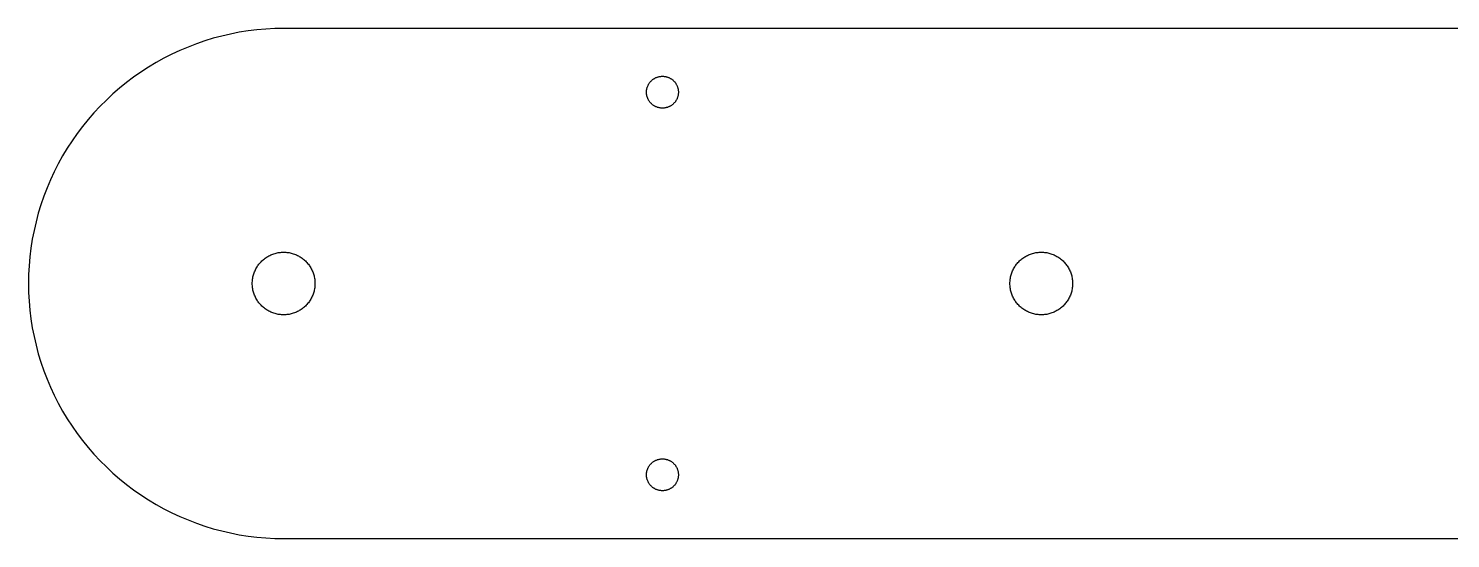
# Model space of a CAD drawing. Header units: metres. Extents: x -32 to 336, y -32 to 32.
# Drawn here: x -32 to 146.3, y -32 to 32 of the extents above; entities that cross this region are included whole.
import ezdxf

# ---------------------------------------------------------------- set-up
doc = ezdxf.new("R2010")
doc.units = ezdxf.units.M

msp = doc.modelspace()

# ---------------------------------------------------------------- linework, layer by layer
for p, q in [((-9.88853, 30.4338), (-10.9446, 30.0702)), ((-8.82039, 30.7604), (-9.88853, 30.4338)), ((-7.74149, 31.0495), (-8.82039, 30.7604)), ((-6.65317, 31.3007), (-7.74149, 31.0495)), ((-5.55673, 31.5138), (-6.65317, 31.3007)), ((-4.45354, 31.6886), (-5.55673, 31.5138)), ((-3.34491, 31.8247), (-4.45354, 31.6886)), ((-2.23219, 31.922), (-3.34491, 31.8247)), ((-1.11678, 31.9805), (-2.23219, 31.922)), ((0, 32), (-1.11678, 31.9805)), ((304, 32), (0, 32)), ((-14.0279, 28.7614), (-15.0231, 28.2543)), ((-13.0156, 29.2334), (-14.0279, 28.7614)), ((-11.9874, 29.6699), (-13.0156, 29.2334)), ((-10.9446, 30.0702), (-11.9874, 29.6699)), ((-16.9574, 27.1375), (-17.8942, 26.5292)), ((-16, 27.7128), (-16.9574, 27.1375)), ((-15.0231, 28.2543), (-16, 27.7128)), ((-19.7012, 25.2163), (-20.5692, 24.5134)), ((-18.8091, 25.8885), (-19.7012, 25.2163)), ((-17.8942, 26.5292), (-18.8091, 25.8885)), ((45.7341, 24.9389), (45.768, 25)), ((45.768, 25), (45.8039, 25.0598)), ((45.8039, 25.0598), (45.8419, 25.1184)), ((45.8419, 25.1184), (45.882, 25.1756)), ((45.882, 25.1756), (45.924, 25.2313)), ((45.924, 25.2313), (45.9679, 25.2856)), ((45.9679, 25.2856), (46.0137, 25.3383)), ((46.0137, 25.3383), (46.0613, 25.3893)), ((46.0613, 25.3893), (46.1107, 25.4387)), ((46.1107, 25.4387), (46.1617, 25.4863)), ((46.1617, 25.4863), (46.2144, 25.5321)), ((46.2144, 25.5321), (46.2687, 25.576)), ((46.2687, 25.576), (46.3244, 25.618)), ((46.3244, 25.618), (46.3816, 25.6581)), ((46.3816, 25.6581), (46.4402, 25.6961)), ((46.4402, 25.6961), (46.5, 25.732)), ((46.5, 25.732), (46.5611, 25.7659)), ((46.5611, 25.7659), (46.6233, 25.7976)), ((46.6233, 25.7976), (46.6865, 25.8271)), ((46.6865, 25.8271), (46.7508, 25.8544)), ((46.7508, 25.8544), (46.816, 25.8794)), ((46.816, 25.8794), (46.882, 25.9021)), ((46.882, 25.9021), (46.9487, 25.9225)), ((46.9487, 25.9225), (47.0162, 25.9406)), ((47.0162, 25.9406), (47.0842, 25.9563)), ((47.0842, 25.9563), (47.1527, 25.9696)), ((47.1527, 25.9696), (47.2217, 25.9805)), ((47.2217, 25.9805), (47.291, 25.989)), ((47.291, 25.989), (47.3605, 25.9951)), ((47.3605, 25.9951), (47.4302, 25.9988)), ((47.4302, 25.9988), (47.5, 26)), ((47.5, 26), (47.5698, 25.9988)), ((47.5698, 25.9988), (47.6395, 25.9951)), ((47.6395, 25.9951), (47.709, 25.989)), ((47.709, 25.989), (47.7783, 25.9805)), ((47.7783, 25.9805), (47.8473, 25.9696)), ((47.8473, 25.9696), (47.9158, 25.9563)), ((47.9158, 25.9563), (47.9838, 25.9406)), ((47.9838, 25.9406), (48.0513, 25.9225)), ((48.0513, 25.9225), (48.118, 25.9021)), ((48.118, 25.9021), (48.184, 25.8794)), ((48.184, 25.8794), (48.2492, 25.8544)), ((48.2492, 25.8544), (48.3135, 25.8271)), ((48.3135, 25.8271), (48.3767, 25.7976)), ((48.3767, 25.7976), (48.4389, 25.7659)), ((48.4389, 25.7659), (48.5, 25.732)), ((48.5, 25.732), (48.5598, 25.6961)), ((48.5598, 25.6961), (48.6184, 25.6581)), ((48.6184, 25.6581), (48.6756, 25.618)), ((48.6756, 25.618), (48.7313, 25.576)), ((48.7313, 25.576), (48.7856, 25.5321)), ((48.7856, 25.5321), (48.8383, 25.4863)), ((48.8383, 25.4863), (48.8893, 25.4387)), ((48.8893, 25.4387), (48.9387, 25.3893)), ((48.9387, 25.3893), (48.9863, 25.3383)), ((48.9863, 25.3383), (49.0321, 25.2856)), ((49.0321, 25.2856), (49.076, 25.2313)), ((49.076, 25.2313), (49.118, 25.1756)), ((49.118, 25.1756), (49.1581, 25.1184)), ((49.1581, 25.1184), (49.1961, 25.0598)), ((49.1961, 25.0598), (49.232, 25)), ((49.232, 25), (49.2659, 24.9389)), ((-21.4122, 23.7806), (-22.2291, 23.0189)), ((-20.5692, 24.5134), (-21.4122, 23.7806)), ((45.5, 24), (45.5012, 24.0698)), ((45.5012, 23.9302), (45.5, 24)), ((45.5012, 24.0698), (45.5049, 24.1395)), ((45.5049, 23.8605), (45.5012, 23.9302)), ((45.5049, 24.1395), (45.511, 24.209)), ((45.511, 23.7909), (45.5049, 23.8605)), ((45.511, 24.209), (45.5195, 24.2783)), ((45.5195, 23.7216), (45.511, 23.7909)), ((45.5195, 24.2783), (45.5304, 24.3473)), ((45.5304, 23.6527), (45.5195, 23.7216)), ((45.5304, 24.3473), (45.5437, 24.4158)), ((45.5437, 23.5842), (45.5304, 23.6527)), ((45.5437, 24.4158), (45.5594, 24.4838)), ((45.5594, 23.5161), (45.5437, 23.5842)), ((45.5594, 24.4838), (45.5775, 24.5513)), ((45.5775, 23.4487), (45.5594, 23.5161)), ((45.5775, 24.5513), (45.5979, 24.618)), ((45.5979, 23.382), (45.5775, 23.4487)), ((45.5979, 24.618), (45.6206, 24.684)), ((45.6206, 23.3159), (45.5979, 23.382)), ((45.6206, 24.684), (45.6456, 24.7492)), ((45.6456, 23.2508), (45.6206, 23.3159)), ((45.6456, 24.7492), (45.6729, 24.8135)), ((45.6729, 23.1865), (45.6456, 23.2508)), ((45.6729, 24.8135), (45.7024, 24.8767)), ((45.7024, 23.1232), (45.6729, 23.1865)), ((45.7024, 24.8767), (45.7341, 24.9389)), ((49.2659, 24.9389), (49.2976, 24.8767)), ((49.2976, 24.8767), (49.3271, 24.8135)), ((49.3271, 23.1865), (49.2976, 23.1232)), ((49.3271, 24.8135), (49.3544, 24.7492)), ((49.3544, 23.2508), (49.3271, 23.1865)), ((49.3544, 24.7492), (49.3794, 24.684)), ((49.3794, 23.3159), (49.3544, 23.2508)), ((49.3794, 24.684), (49.4021, 24.618)), ((49.4021, 23.382), (49.3794, 23.3159)), ((49.4021, 24.618), (49.4225, 24.5513)), ((49.4225, 23.4487), (49.4021, 23.382)), ((49.4225, 24.5513), (49.4406, 24.4838)), ((49.4406, 23.5161), (49.4225, 23.4487)), ((49.4406, 24.4838), (49.4563, 24.4158)), ((49.4563, 23.5842), (49.4406, 23.5161)), ((49.4563, 24.4158), (49.4696, 24.3473)), ((49.4696, 23.6527), (49.4563, 23.5842)), ((49.4696, 24.3473), (49.4805, 24.2783)), ((49.4805, 23.7216), (49.4696, 23.6527)), ((49.4805, 24.2783), (49.489, 24.209)), ((49.489, 23.7909), (49.4805, 23.7216)), ((49.489, 24.209), (49.4951, 24.1395)), ((49.4951, 23.8605), (49.489, 23.7909)), ((49.4951, 24.1395), (49.4988, 24.0698)), ((49.4988, 23.9302), (49.4951, 23.8605)), ((49.4988, 24.0698), (49.5, 24)), ((49.5, 24), (49.4988, 23.9302)), ((-23.7806, 21.4122), (-24.5134, 20.5692)), ((-23.0189, 22.2291), (-23.7806, 21.4122)), ((-22.2291, 23.0189), (-23.0189, 22.2291)), ((45.7341, 23.0611), (45.7024, 23.1232)), ((45.768, 23), (45.7341, 23.0611)), ((45.8039, 22.9402), (45.768, 23)), ((45.8419, 22.8816), (45.8039, 22.9402)), ((45.882, 22.8244), (45.8419, 22.8816)), ((45.924, 22.7687), (45.882, 22.8244)), ((45.9679, 22.7144), (45.924, 22.7687)), ((46.0137, 22.6617), (45.9679, 22.7144)), ((46.0613, 22.6107), (46.0137, 22.6617)), ((46.1107, 22.5613), (46.0613, 22.6107)), ((46.1617, 22.5137), (46.1107, 22.5613)), ((46.2144, 22.4679), (46.1617, 22.5137)), ((46.2687, 22.424), (46.2144, 22.4679)), ((46.3244, 22.382), (46.2687, 22.424)), ((46.3816, 22.3419), (46.3244, 22.382)), ((46.4402, 22.3039), (46.3816, 22.3419)), ((46.5, 22.2679), (46.4402, 22.3039)), ((46.5611, 22.2341), (46.5, 22.2679)), ((46.6233, 22.2024), (46.5611, 22.2341)), ((46.6865, 22.1729), (46.6233, 22.2024)), ((46.7508, 22.1456), (46.6865, 22.1729)), ((46.816, 22.1206), (46.7508, 22.1456)), ((46.882, 22.0979), (46.816, 22.1206)), ((46.9487, 22.0775), (46.882, 22.0979)), ((47.0162, 22.0594), (46.9487, 22.0775)), ((47.0842, 22.0437), (47.0162, 22.0594)), ((47.1527, 22.0304), (47.0842, 22.0437)), ((47.2217, 22.0195), (47.1527, 22.0304)), ((47.291, 22.011), (47.2217, 22.0195)), ((47.3605, 22.0049), (47.291, 22.011)), ((47.4302, 22.0012), (47.3605, 22.0049)), ((47.5, 22), (47.4302, 22.0012)), ((47.5698, 22.0012), (47.5, 22)), ((47.6395, 22.0049), (47.5698, 22.0012)), ((47.709, 22.011), (47.6395, 22.0049)), ((47.7783, 22.0195), (47.709, 22.011)), ((47.8473, 22.0304), (47.7783, 22.0195)), ((47.9158, 22.0437), (47.8473, 22.0304)), ((47.9838, 22.0594), (47.9158, 22.0437)), ((48.0513, 22.0775), (47.9838, 22.0594)), ((48.118, 22.0979), (48.0513, 22.0775)), ((48.184, 22.1206), (48.118, 22.0979)), ((48.2492, 22.1456), (48.184, 22.1206)), ((48.3135, 22.1729), (48.2492, 22.1456)), ((48.3767, 22.2024), (48.3135, 22.1729)), ((48.4389, 22.2341), (48.3767, 22.2024)), ((48.5, 22.2679), (48.4389, 22.2341)), ((48.5598, 22.3039), (48.5, 22.2679)), ((48.6184, 22.3419), (48.5598, 22.3039)), ((48.6756, 22.382), (48.6184, 22.3419)), ((48.7313, 22.424), (48.6756, 22.382)), ((48.7856, 22.4679), (48.7313, 22.424)), ((48.8383, 22.5137), (48.7856, 22.4679)), ((48.8893, 22.5613), (48.8383, 22.5137)), ((48.9387, 22.6107), (48.8893, 22.5613)), ((48.9863, 22.6617), (48.9387, 22.6107)), ((49.0321, 22.7144), (48.9863, 22.6617)), ((49.076, 22.7687), (49.0321, 22.7144)), ((49.118, 22.8244), (49.076, 22.7687)), ((49.1581, 22.8816), (49.118, 22.8244)), ((49.1961, 22.9402), (49.1581, 22.8816)), ((49.232, 23), (49.1961, 22.9402)), ((49.2659, 23.0611), (49.232, 23)), ((49.2976, 23.1232), (49.2659, 23.0611)), ((-25.2163, 19.7012), (-25.8885, 18.8091)), ((-24.5134, 20.5692), (-25.2163, 19.7012)), ((-26.5292, 17.8942), (-27.1375, 16.9574)), ((-25.8885, 18.8091), (-26.5292, 17.8942)), ((-27.1375, 16.9574), (-27.7128, 16)), ((-28.2543, 15.0231), (-28.7614, 14.0279)), ((-27.7128, 16), (-28.2543, 15.0231)), ((-29.2334, 13.0156), (-29.6699, 11.9874)), ((-28.7614, 14.0279), (-29.2334, 13.0156)), ((-30.0702, 10.9446), (-30.4338, 9.88853)), ((-29.6699, 11.9874), (-30.0702, 10.9446)), ((-30.4338, 9.88853), (-30.7604, 8.82039)), ((-31.0495, 7.74149), (-31.3007, 6.65317)), ((-30.7604, 8.82039), (-31.0495, 7.74149)), ((-31.5138, 5.55673), (-31.6886, 4.45354)), ((-31.3007, 6.65317), (-31.5138, 5.55673)), ((-31.6886, 4.45354), (-31.8247, 3.34491)), ((-1.72279, 3.53226), (-1.59846, 3.59023)), ((-1.59846, 3.59023), (-1.4722, 3.64383)), ((-1.4722, 3.64383), (-1.34413, 3.69298)), ((-1.34413, 3.69298), (-1.21443, 3.73764)), ((-1.21443, 3.73764), (-1.08325, 3.77776)), ((-1.08325, 3.77776), (-0.950745, 3.81325)), ((-0.950745, 3.81325), (-0.817093, 3.84412)), ((-0.817093, 3.84412), (-0.682434, 3.87029)), ((-0.682434, 3.87029), (-0.546936, 3.89174)), ((-0.546936, 3.89174), (-0.410782, 3.90846)), ((-0.410782, 3.90846), (-0.274139, 3.92043)), ((-0.274139, 3.92043), (-0.137146, 3.9276)), ((-0.137146, 3.9276), (0, 3.92999)), ((0, 3.92999), (0.137146, 3.9276)), ((0.137146, 3.9276), (0.274139, 3.92043)), ((0.274139, 3.92043), (0.410782, 3.90846)), ((0.410782, 3.90846), (0.546936, 3.89174)), ((0.546936, 3.89174), (0.682434, 3.87029)), ((0.682434, 3.87029), (0.817093, 3.84412)), ((0.817093, 3.84412), (0.950745, 3.81325)), ((0.950745, 3.81325), (1.08325, 3.77776)), ((1.08325, 3.77776), (1.21443, 3.73764)), ((1.21443, 3.73764), (1.34413, 3.69298)), ((1.34413, 3.69298), (1.4722, 3.64383)), ((1.4722, 3.64383), (1.59846, 3.59023)), ((1.59846, 3.59023), (1.72279, 3.53226)), ((93.2772, 3.53226), (93.4015, 3.59023)), ((93.4015, 3.59023), (93.5278, 3.64383)), ((93.5278, 3.64383), (93.6559, 3.69298)), ((93.6559, 3.69298), (93.7856, 3.73764)), ((93.7856, 3.73764), (93.9167, 3.77776)), ((93.9167, 3.77776), (94.0492, 3.81325)), ((94.0492, 3.81325), (94.1829, 3.84412)), ((94.1829, 3.84412), (94.3176, 3.87029)), ((94.3176, 3.87029), (94.453, 3.89174)), ((94.453, 3.89174), (94.5892, 3.90846)), ((94.5892, 3.90846), (94.7258, 3.92043)), ((94.7258, 3.92043), (94.8628, 3.9276)), ((94.8628, 3.9276), (95, 3.92999)), ((95, 3.92999), (95.1371, 3.9276)), ((95.1371, 3.9276), (95.2741, 3.92043)), ((95.2741, 3.92043), (95.4108, 3.90846)), ((95.4108, 3.90846), (95.5469, 3.89174)), ((95.5469, 3.89174), (95.6824, 3.87029)), ((95.6824, 3.87029), (95.8171, 3.84412)), ((95.8171, 3.84412), (95.9507, 3.81325)), ((95.9507, 3.81325), (96.0833, 3.77776)), ((96.0833, 3.77776), (96.2144, 3.73764)), ((96.2144, 3.73764), (96.3441, 3.69298)), ((96.3441, 3.69298), (96.4722, 3.64383)), ((96.4722, 3.64383), (96.5985, 3.59023)), ((96.5985, 3.59023), (96.7228, 3.53226)), ((-31.922, 2.23219), (-31.9805, 1.11678)), ((-31.8247, 3.34491), (-31.922, 2.23219)), ((-3.53226, 1.72279), (-3.46997, 1.84502)), ((-3.46997, 1.84502), (-3.40347, 1.965)), ((-3.40347, 1.965), (-3.33282, 2.08258)), ((-3.33282, 2.08258), (-3.2581, 2.19762)), ((-3.2581, 2.19762), (-3.17943, 2.30998)), ((-3.17943, 2.30998), (-3.09688, 2.41954)), ((-3.09688, 2.41954), (-3.01054, 2.52615)), ((-3.01054, 2.52615), (-2.92055, 2.62967)), ((-2.92055, 2.62967), (-2.827, 2.73)), ((-2.827, 2.73), (-2.73, 2.827)), ((-2.73, 2.827), (-2.62967, 2.92055)), ((-2.62967, 2.92055), (-2.52615, 3.01054)), ((-2.52615, 3.01054), (-2.41954, 3.09688)), ((-2.41954, 3.09688), (-2.30998, 3.17943)), ((-2.30998, 3.17943), (-2.19762, 3.2581)), ((-2.19762, 3.2581), (-2.08258, 3.33282)), ((-2.08258, 3.33282), (-1.965, 3.40347)), ((-1.965, 3.40347), (-1.84502, 3.46997)), ((-1.84502, 3.46997), (-1.72279, 3.53226)), ((1.72279, 3.53226), (1.84502, 3.46997)), ((1.84502, 3.46997), (1.965, 3.40347)), ((1.965, 3.40347), (2.08258, 3.33282)), ((2.08258, 3.33282), (2.19762, 3.2581)), ((2.19762, 3.2581), (2.30998, 3.17943)), ((2.30998, 3.17943), (2.41954, 3.09688)), ((2.41954, 3.09688), (2.52615, 3.01054)), ((2.52615, 3.01054), (2.62967, 2.92055)), ((2.62967, 2.92055), (2.73, 2.827)), ((2.73, 2.827), (2.827, 2.73)), ((2.827, 2.73), (2.92055, 2.62967)), ((2.92055, 2.62967), (3.01054, 2.52615)), ((3.01054, 2.52615), (3.09688, 2.41954)), ((3.09688, 2.41954), (3.17943, 2.30998)), ((3.17943, 2.30998), (3.2581, 2.19762)), ((3.2581, 2.19762), (3.33282, 2.08258)), ((3.33282, 2.08258), (3.40347, 1.965)), ((3.40347, 1.965), (3.46997, 1.84502)), ((3.46997, 1.84502), (3.53226, 1.72279)), ((91.4677, 1.72279), (91.53, 1.84502)), ((91.53, 1.84502), (91.5965, 1.965)), ((91.5965, 1.965), (91.6672, 2.08258)), ((91.6672, 2.08258), (91.7419, 2.19762)), ((91.7419, 2.19762), (91.8206, 2.30998)), ((91.8206, 2.30998), (91.9031, 2.41954)), ((91.9031, 2.41954), (91.9894, 2.52615)), ((91.9894, 2.52615), (92.0794, 2.62967)), ((92.0794, 2.62967), (92.173, 2.73)), ((92.173, 2.73), (92.27, 2.827)), ((92.27, 2.827), (92.3703, 2.92055)), ((92.3703, 2.92055), (92.4738, 3.01054)), ((92.4738, 3.01054), (92.5804, 3.09688)), ((92.5804, 3.09688), (92.69, 3.17943)), ((92.69, 3.17943), (92.8024, 3.2581)), ((92.8024, 3.2581), (92.9174, 3.33282)), ((92.9174, 3.33282), (93.035, 3.40347)), ((93.035, 3.40347), (93.155, 3.46997)), ((93.155, 3.46997), (93.2772, 3.53226)), ((96.7228, 3.53226), (96.845, 3.46997)), ((96.845, 3.46997), (96.965, 3.40347)), ((96.965, 3.40347), (97.0826, 3.33282)), ((97.0826, 3.33282), (97.1976, 3.2581)), ((97.1976, 3.2581), (97.31, 3.17943)), ((97.31, 3.17943), (97.4195, 3.09688)), ((97.4195, 3.09688), (97.5262, 3.01054)), ((97.5262, 3.01054), (97.6297, 2.92055)), ((97.6297, 2.92055), (97.73, 2.827)), ((97.73, 2.827), (97.827, 2.73)), ((97.827, 2.73), (97.9205, 2.62967)), ((97.9205, 2.62967), (98.0105, 2.52615)), ((98.0105, 2.52615), (98.0969, 2.41954)), ((98.0969, 2.41954), (98.1794, 2.30998)), ((98.1794, 2.30998), (98.2581, 2.19762)), ((98.2581, 2.19762), (98.3328, 2.08258)), ((98.3328, 2.08258), (98.4035, 1.965)), ((98.4035, 1.965), (98.47, 1.84502)), ((98.47, 1.84502), (98.5323, 1.72279)), ((-31.9805, 1.11678), (-32, 0)), ((-32, 0), (-31.9805, -1.11678)), ((-3.92999, 0), (-3.9276, 0.137146)), ((-3.9276, -0.137146), (-3.92999, 0)), ((-3.9276, 0.137146), (-3.92043, 0.274139)), ((-3.92043, 0.274139), (-3.90846, 0.410782)), ((-3.90846, 0.410782), (-3.89174, 0.546936)), ((-3.89174, 0.546936), (-3.87029, 0.682434)), ((-3.87029, 0.682434), (-3.84412, 0.817093)), ((-3.84412, 0.817093), (-3.81325, 0.950745)), ((-3.81325, 0.950745), (-3.77776, 1.08325)), ((-3.77776, 1.08325), (-3.73764, 1.21443)), ((-3.73764, 1.21443), (-3.69298, 1.34413)), ((-3.69298, 1.34413), (-3.64383, 1.4722)), ((-3.64383, 1.4722), (-3.59023, 1.59846)), ((-3.59023, 1.59846), (-3.53226, 1.72279)), ((3.53226, 1.72279), (3.59023, 1.59846)), ((3.59023, 1.59846), (3.64383, 1.4722)), ((3.64383, 1.4722), (3.69298, 1.34413)), ((3.69298, 1.34413), (3.73764, 1.21443)), ((3.73764, 1.21443), (3.77776, 1.08325)), ((3.77776, 1.08325), (3.81325, 0.950745)), ((3.81325, 0.950745), (3.84412, 0.817093)), ((3.84412, 0.817093), (3.87029, 0.682434)), ((3.87029, 0.682434), (3.89174, 0.546936)), ((3.89174, 0.546936), (3.90846, 0.410782)), ((3.90846, 0.410782), (3.92043, 0.274139)), ((3.92043, 0.274139), (3.9276, 0.137146)), ((3.9276, 0.137146), (3.92999, 0)), ((3.92999, 0), (3.9276, -0.137146)), ((91.07, 0), (91.0724, 0.137146)), ((91.0724, -0.137146), (91.07, 0)), ((91.0724, 0.137146), (91.0796, 0.274139)), ((91.0796, 0.274139), (91.0915, 0.410782)), ((91.0915, 0.410782), (91.1082, 0.546936)), ((91.1082, 0.546936), (91.1297, 0.682434)), ((91.1297, 0.682434), (91.1559, 0.817093)), ((91.1559, 0.817093), (91.1867, 0.950745)), ((91.1867, 0.950745), (91.2222, 1.08325)), ((91.2222, 1.08325), (91.2623, 1.21443)), ((91.2623, 1.21443), (91.307, 1.34413)), ((91.307, 1.34413), (91.3562, 1.4722)), ((91.3562, 1.4722), (91.4098, 1.59846)), ((91.4098, 1.59846), (91.4677, 1.72279)), ((98.5323, 1.72279), (98.5902, 1.59846)), ((98.5902, 1.59846), (98.6438, 1.4722)), ((98.6438, 1.4722), (98.693, 1.34413)), ((98.693, 1.34413), (98.7376, 1.21443)), ((98.7376, 1.21443), (98.7778, 1.08325)), ((98.7778, 1.08325), (98.8132, 0.950745)), ((98.8132, 0.950745), (98.8441, 0.817093)), ((98.8441, 0.817093), (98.8703, 0.682434)), ((98.8703, 0.682434), (98.8917, 0.546936)), ((98.8917, 0.546936), (98.9085, 0.410782)), ((98.9085, 0.410782), (98.9204, 0.274139)), ((98.9204, 0.274139), (98.9276, 0.137146)), ((98.9276, 0.137146), (98.93, 0)), ((98.93, 0), (98.9276, -0.137146)), ((-31.9805, -1.11678), (-31.922, -2.23219)), ((-3.92043, -0.274139), (-3.9276, -0.137146)), ((-3.90846, -0.410782), (-3.92043, -0.274139)), ((-3.89174, -0.546936), (-3.90846, -0.410782)), ((-3.87029, -0.682434), (-3.89174, -0.546936)), ((-3.84412, -0.817093), (-3.87029, -0.682434)), ((-3.81325, -0.950745), (-3.84412, -0.817093)), ((-3.77776, -1.08325), (-3.81325, -0.950745)), ((-3.73764, -1.21443), (-3.77776, -1.08325)), ((-3.69298, -1.34413), (-3.73764, -1.21443)), ((-3.64383, -1.4722), (-3.69298, -1.34413)), ((-3.59023, -1.59846), (-3.64383, -1.4722)), ((-3.53226, -1.72279), (-3.59023, -1.59846)), ((-3.46997, -1.84502), (-3.53226, -1.72279)), ((3.53226, -1.72279), (3.46997, -1.84502)), ((3.59023, -1.59846), (3.53226, -1.72279)), ((3.64383, -1.4722), (3.59023, -1.59846)), ((3.69298, -1.34413), (3.64383, -1.4722)), ((3.73764, -1.21443), (3.69298, -1.34413)), ((3.77776, -1.08325), (3.73764, -1.21443)), ((3.81325, -0.950745), (3.77776, -1.08325)), ((3.84412, -0.817093), (3.81325, -0.950745)), ((3.87029, -0.682434), (3.84412, -0.817093)), ((3.89174, -0.546936), (3.87029, -0.682434)), ((3.90846, -0.410782), (3.89174, -0.546936)), ((3.92043, -0.274139), (3.90846, -0.410782)), ((3.9276, -0.137146), (3.92043, -0.274139)), ((91.0796, -0.274139), (91.0724, -0.137146)), ((91.0915, -0.410782), (91.0796, -0.274139)), ((91.1082, -0.546936), (91.0915, -0.410782)), ((91.1297, -0.682434), (91.1082, -0.546936)), ((91.1559, -0.817093), (91.1297, -0.682434)), ((91.1867, -0.950745), (91.1559, -0.817093)), ((91.2222, -1.08325), (91.1867, -0.950745)), ((91.2623, -1.21443), (91.2222, -1.08325)), ((91.307, -1.34413), (91.2623, -1.21443)), ((91.3562, -1.4722), (91.307, -1.34413)), ((91.4098, -1.59846), (91.3562, -1.4722)), ((91.4677, -1.72279), (91.4098, -1.59846)), ((91.53, -1.84502), (91.4677, -1.72279)), ((98.5323, -1.72279), (98.47, -1.84502)), ((98.5902, -1.59846), (98.5323, -1.72279)), ((98.6438, -1.4722), (98.5902, -1.59846)), ((98.693, -1.34413), (98.6438, -1.4722)), ((98.7376, -1.21443), (98.693, -1.34413)), ((98.7778, -1.08325), (98.7376, -1.21443)), ((98.8132, -0.950745), (98.7778, -1.08325)), ((98.8441, -0.817093), (98.8132, -0.950745)), ((98.8703, -0.682434), (98.8441, -0.817093)), ((98.8917, -0.546936), (98.8703, -0.682434)), ((98.9085, -0.410782), (98.8917, -0.546936)), ((98.9204, -0.274139), (98.9085, -0.410782)), ((98.9276, -0.137146), (98.9204, -0.274139)), ((-31.922, -2.23219), (-31.8247, -3.34491)), ((-31.8247, -3.34491), (-31.6886, -4.45354)), ((-3.40347, -1.965), (-3.46997, -1.84502)), ((-3.33282, -2.08258), (-3.40347, -1.965)), ((-3.2581, -2.19762), (-3.33282, -2.08258)), ((-3.17943, -2.30998), (-3.2581, -2.19762)), ((-3.09688, -2.41954), (-3.17943, -2.30998)), ((-3.01054, -2.52615), (-3.09688, -2.41954)), ((-2.92055, -2.62967), (-3.01054, -2.52615)), ((-2.827, -2.73), (-2.92055, -2.62967)), ((-2.73, -2.827), (-2.827, -2.73)), ((-2.62967, -2.92055), (-2.73, -2.827)), ((-2.52615, -3.01054), (-2.62967, -2.92055)), ((-2.41954, -3.09688), (-2.52615, -3.01054)), ((-2.30998, -3.17943), (-2.41954, -3.09688)), ((-2.19762, -3.2581), (-2.30998, -3.17943)), ((-2.08258, -3.33282), (-2.19762, -3.2581)), ((-1.965, -3.40347), (-2.08258, -3.33282)), ((-1.84502, -3.46997), (-1.965, -3.40347)), ((-1.72279, -3.53226), (-1.84502, -3.46997)), ((-1.59846, -3.59023), (-1.72279, -3.53226)), ((1.72279, -3.53226), (1.59846, -3.59023)), ((1.84502, -3.46997), (1.72279, -3.53226)), ((1.965, -3.40347), (1.84502, -3.46997)), ((2.08258, -3.33282), (1.965, -3.40347)), ((2.19762, -3.2581), (2.08258, -3.33282)), ((2.30998, -3.17943), (2.19762, -3.2581)), ((2.41954, -3.09688), (2.30998, -3.17943)), ((2.52615, -3.01054), (2.41954, -3.09688)), ((2.62967, -2.92055), (2.52615, -3.01054)), ((2.73, -2.827), (2.62967, -2.92055)), ((2.827, -2.73), (2.73, -2.827)), ((2.92055, -2.62967), (2.827, -2.73)), ((3.01054, -2.52615), (2.92055, -2.62967)), ((3.09688, -2.41954), (3.01054, -2.52615)), ((3.17943, -2.30998), (3.09688, -2.41954)), ((3.2581, -2.19762), (3.17943, -2.30998)), ((3.33282, -2.08258), (3.2581, -2.19762)), ((3.40347, -1.965), (3.33282, -2.08258)), ((3.46997, -1.84502), (3.40347, -1.965)), ((91.5965, -1.965), (91.53, -1.84502)), ((91.6672, -2.08258), (91.5965, -1.965)), ((91.7419, -2.19762), (91.6672, -2.08258)), ((91.8206, -2.30998), (91.7419, -2.19762)), ((91.9031, -2.41954), (91.8206, -2.30998)), ((91.9894, -2.52615), (91.9031, -2.41954)), ((92.0794, -2.62967), (91.9894, -2.52615)), ((92.173, -2.73), (92.0794, -2.62967)), ((92.27, -2.827), (92.173, -2.73)), ((92.3703, -2.92055), (92.27, -2.827)), ((92.4738, -3.01054), (92.3703, -2.92055)), ((92.5804, -3.09688), (92.4738, -3.01054)), ((92.69, -3.17943), (92.5804, -3.09688)), ((92.8024, -3.2581), (92.69, -3.17943)), ((92.9174, -3.33282), (92.8024, -3.2581)), ((93.035, -3.40347), (92.9174, -3.33282)), ((93.155, -3.46997), (93.035, -3.40347)), ((93.2772, -3.53226), (93.155, -3.46997)), ((93.4015, -3.59023), (93.2772, -3.53226)), ((96.7228, -3.53226), (96.5985, -3.59023)), ((96.845, -3.46997), (96.7228, -3.53226)), ((96.965, -3.40347), (96.845, -3.46997)), ((97.0826, -3.33282), (96.965, -3.40347)), ((97.1976, -3.2581), (97.0826, -3.33282)), ((97.31, -3.17943), (97.1976, -3.2581)), ((97.4195, -3.09688), (97.31, -3.17943)), ((97.5262, -3.01054), (97.4195, -3.09688)), ((97.6297, -2.92055), (97.5262, -3.01054)), ((97.73, -2.827), (97.6297, -2.92055)), ((97.827, -2.73), (97.73, -2.827)), ((97.9205, -2.62967), (97.827, -2.73)), ((98.0105, -2.52615), (97.9205, -2.62967)), ((98.0969, -2.41954), (98.0105, -2.52615)), ((98.1794, -2.30998), (98.0969, -2.41954)), ((98.2581, -2.19762), (98.1794, -2.30998)), ((98.3328, -2.08258), (98.2581, -2.19762)), ((98.4035, -1.965), (98.3328, -2.08258)), ((98.47, -1.84502), (98.4035, -1.965)), ((-31.6886, -4.45354), (-31.5138, -5.55673)), ((-1.4722, -3.64383), (-1.59846, -3.59023)), ((-1.34413, -3.69298), (-1.4722, -3.64383)), ((-1.21443, -3.73764), (-1.34413, -3.69298)), ((-1.08325, -3.77776), (-1.21443, -3.73764)), ((-0.950745, -3.81325), (-1.08325, -3.77776)), ((-0.817093, -3.84412), (-0.950745, -3.81325)), ((-0.682434, -3.87029), (-0.817093, -3.84412)), ((-0.546936, -3.89174), (-0.682434, -3.87029)), ((-0.410782, -3.90846), (-0.546936, -3.89174)), ((-0.274139, -3.92043), (-0.410782, -3.90846)), ((-0.137146, -3.9276), (-0.274139, -3.92043)), ((0, -3.92999), (-0.137146, -3.9276)), ((0.137146, -3.9276), (0, -3.92999)), ((0.274139, -3.92043), (0.137146, -3.9276)), ((0.410782, -3.90846), (0.274139, -3.92043)), ((0.546936, -3.89174), (0.410782, -3.90846)), ((0.682434, -3.87029), (0.546936, -3.89174)), ((0.817093, -3.84412), (0.682434, -3.87029)), ((0.950745, -3.81325), (0.817093, -3.84412)), ((1.08325, -3.77776), (0.950745, -3.81325)), ((1.21443, -3.73764), (1.08325, -3.77776)), ((1.34413, -3.69298), (1.21443, -3.73764)), ((1.4722, -3.64383), (1.34413, -3.69298)), ((1.59846, -3.59023), (1.4722, -3.64383)), ((93.5278, -3.64383), (93.4015, -3.59023)), ((93.6559, -3.69298), (93.5278, -3.64383)), ((93.7856, -3.73764), (93.6559, -3.69298)), ((93.9167, -3.77776), (93.7856, -3.73764)), ((94.0492, -3.81325), (93.9167, -3.77776)), ((94.1829, -3.84412), (94.0492, -3.81325)), ((94.3176, -3.87029), (94.1829, -3.84412)), ((94.453, -3.89174), (94.3176, -3.87029)), ((94.5892, -3.90846), (94.453, -3.89174)), ((94.7258, -3.92043), (94.5892, -3.90846)), ((94.8628, -3.9276), (94.7258, -3.92043)), ((95, -3.92999), (94.8628, -3.9276)), ((95.1371, -3.9276), (95, -3.92999)), ((95.2741, -3.92043), (95.1371, -3.9276)), ((95.4108, -3.90846), (95.2741, -3.92043)), ((95.5469, -3.89174), (95.4108, -3.90846)), ((95.6824, -3.87029), (95.5469, -3.89174)), ((95.8171, -3.84412), (95.6824, -3.87029)), ((95.9507, -3.81325), (95.8171, -3.84412)), ((96.0833, -3.77776), (95.9507, -3.81325)), ((96.2144, -3.73764), (96.0833, -3.77776)), ((96.3441, -3.69298), (96.2144, -3.73764)), ((96.4722, -3.64383), (96.3441, -3.69298)), ((96.5985, -3.59023), (96.4722, -3.64383)), ((-31.5138, -5.55673), (-31.3007, -6.65317)), ((-31.3007, -6.65317), (-31.0495, -7.74149)), ((-31.0495, -7.74149), (-30.7604, -8.82039)), ((-30.7604, -8.82039), (-30.4338, -9.88853)), ((-30.4338, -9.88853), (-30.0702, -10.9446)), ((-30.0702, -10.9446), (-29.6699, -11.9874)), ((-29.6699, -11.9874), (-29.2334, -13.0156)), ((-29.2334, -13.0156), (-28.7614, -14.0279)), ((-28.7614, -14.0279), (-28.2543, -15.0231)), ((-28.2543, -15.0231), (-27.7128, -16)), ((-27.7128, -16), (-27.1375, -16.9574)), ((-27.1375, -16.9574), (-26.5292, -17.8942)), ((-26.5292, -17.8942), (-25.8885, -18.8091)), ((-25.8885, -18.8091), (-25.2163, -19.7012)), ((-25.2163, -19.7012), (-24.5134, -20.5692)), ((-24.5134, -20.5692), (-23.7806, -21.4122)), ((-23.7806, -21.4122), (-23.0189, -22.2291)), ((-23.0189, -22.2291), (-22.2291, -23.0189)), ((-22.2291, -23.0189), (-21.4122, -23.7806)), ((45.6729, -23.1865), (45.7024, -23.1232)), ((45.7024, -23.1232), (45.7341, -23.0611)), ((45.7341, -23.0611), (45.768, -23)), ((45.768, -23), (45.8039, -22.9402)), ((45.8039, -22.9402), (45.8419, -22.8816)), ((45.8419, -22.8816), (45.882, -22.8244)), ((45.882, -22.8244), (45.924, -22.7687)), ((45.924, -22.7687), (45.9679, -22.7144)), ((45.9679, -22.7144), (46.0137, -22.6617)), ((46.0137, -22.6617), (46.0613, -22.6107)), ((46.0613, -22.6107), (46.1107, -22.5613)), ((46.1107, -22.5613), (46.1617, -22.5137)), ((46.1617, -22.5137), (46.2144, -22.4679)), ((46.2144, -22.4679), (46.2687, -22.424)), ((46.2687, -22.424), (46.3244, -22.382)), ((46.3244, -22.382), (46.3816, -22.3419)), ((46.3816, -22.3419), (46.4402, -22.3039)), ((46.4402, -22.3039), (46.5, -22.2679)), ((46.5, -22.2679), (46.5611, -22.2341)), ((46.5611, -22.2341), (46.6233, -22.2024)), ((46.6233, -22.2024), (46.6865, -22.1729)), ((46.6865, -22.1729), (46.7508, -22.1456)), ((46.7508, -22.1456), (46.816, -22.1206)), ((46.816, -22.1206), (46.882, -22.0979)), ((46.882, -22.0979), (46.9487, -22.0775)), ((46.9487, -22.0775), (47.0162, -22.0594)), ((47.0162, -22.0594), (47.0842, -22.0437)), ((47.0842, -22.0437), (47.1527, -22.0304)), ((47.1527, -22.0304), (47.2217, -22.0195)), ((47.2217, -22.0195), (47.291, -22.011)), ((47.291, -22.011), (47.3605, -22.0049)), ((47.3605, -22.0049), (47.4302, -22.0012)), ((47.4302, -22.0012), (47.5, -22)), ((47.5, -22), (47.5698, -22.0012)), ((47.5698, -22.0012), (47.6395, -22.0049)), ((47.6395, -22.0049), (47.709, -22.011)), ((47.709, -22.011), (47.7783, -22.0195)), ((47.7783, -22.0195), (47.8473, -22.0304)), ((47.8473, -22.0304), (47.9158, -22.0437)), ((47.9158, -22.0437), (47.9838, -22.0594)), ((47.9838, -22.0594), (48.0513, -22.0775)), ((48.0513, -22.0775), (48.118, -22.0979)), ((48.118, -22.0979), (48.184, -22.1206)), ((48.184, -22.1206), (48.2492, -22.1456)), ((48.2492, -22.1456), (48.3135, -22.1729)), ((48.3135, -22.1729), (48.3767, -22.2024)), ((48.3767, -22.2024), (48.4389, -22.2341)), ((48.4389, -22.2341), (48.5, -22.2679)), ((48.5, -22.2679), (48.5598, -22.3039)), ((48.5598, -22.3039), (48.6184, -22.3419)), ((48.6184, -22.3419), (48.6756, -22.382)), ((48.6756, -22.382), (48.7313, -22.424)), ((48.7313, -22.424), (48.7856, -22.4679)), ((48.7856, -22.4679), (48.8383, -22.5137)), ((48.8383, -22.5137), (48.8893, -22.5613)), ((48.8893, -22.5613), (48.9387, -22.6107)), ((48.9387, -22.6107), (48.9863, -22.6617)), ((48.9863, -22.6617), (49.0321, -22.7144)), ((49.0321, -22.7144), (49.076, -22.7687)), ((49.076, -22.7687), (49.118, -22.8244)), ((49.118, -22.8244), (49.1581, -22.8816)), ((49.1581, -22.8816), (49.1961, -22.9402)), ((49.1961, -22.9402), (49.232, -23)), ((49.232, -23), (49.2659, -23.0611)), ((49.2659, -23.0611), (49.2976, -23.1232)), ((49.2976, -23.1232), (49.3271, -23.1865)), ((-21.4122, -23.7806), (-20.5692, -24.5134)), ((-20.5692, -24.5134), (-19.7012, -25.2163)), ((45.5, -24), (45.5012, -23.9302)), ((45.5012, -24.0698), (45.5, -24)), ((45.5012, -23.9302), (45.5049, -23.8605)), ((45.5049, -24.1395), (45.5012, -24.0698)), ((45.5049, -23.8605), (45.511, -23.7909)), ((45.511, -24.209), (45.5049, -24.1395)), ((45.511, -23.7909), (45.5195, -23.7216)), ((45.5195, -24.2783), (45.511, -24.209)), ((45.5195, -23.7216), (45.5304, -23.6527)), ((45.5304, -24.3473), (45.5195, -24.2783)), ((45.5304, -23.6527), (45.5437, -23.5842)), ((45.5437, -24.4158), (45.5304, -24.3473)), ((45.5437, -23.5842), (45.5594, -23.5161)), ((45.5594, -24.4838), (45.5437, -24.4158)), ((45.5594, -23.5161), (45.5775, -23.4487)), ((45.5775, -24.5513), (45.5594, -24.4838)), ((45.5775, -23.4487), (45.5979, -23.382)), ((45.5979, -24.618), (45.5775, -24.5513)), ((45.5979, -23.382), (45.6206, -23.3159)), ((45.6206, -24.684), (45.5979, -24.618)), ((45.6206, -23.3159), (45.6456, -23.2508)), ((45.6456, -24.7492), (45.6206, -24.684)), ((45.6456, -23.2508), (45.6729, -23.1865)), ((45.6729, -24.8135), (45.6456, -24.7492)), ((45.7024, -24.8767), (45.6729, -24.8135)), ((45.7341, -24.9389), (45.7024, -24.8767)), ((45.768, -25), (45.7341, -24.9389)), ((49.2659, -24.9389), (49.232, -25)), ((49.2976, -24.8767), (49.2659, -24.9389)), ((49.3271, -24.8135), (49.2976, -24.8767)), ((49.3271, -23.1865), (49.3544, -23.2508)), ((49.3544, -24.7492), (49.3271, -24.8135)), ((49.3544, -23.2508), (49.3794, -23.3159)), ((49.3794, -24.684), (49.3544, -24.7492)), ((49.3794, -23.3159), (49.4021, -23.382)), ((49.4021, -24.618), (49.3794, -24.684)), ((49.4021, -23.382), (49.4225, -23.4487)), ((49.4225, -24.5513), (49.4021, -24.618)), ((49.4225, -23.4487), (49.4406, -23.5161)), ((49.4406, -24.4838), (49.4225, -24.5513)), ((49.4406, -23.5161), (49.4563, -23.5842)), ((49.4563, -24.4158), (49.4406, -24.4838)), ((49.4563, -23.5842), (49.4696, -23.6527)), ((49.4696, -24.3473), (49.4563, -24.4158)), ((49.4696, -23.6527), (49.4805, -23.7216)), ((49.4805, -24.2783), (49.4696, -24.3473)), ((49.4805, -23.7216), (49.489, -23.7909)), ((49.489, -24.209), (49.4805, -24.2783)), ((49.489, -23.7909), (49.4951, -23.8605)), ((49.4951, -24.1395), (49.489, -24.209)), ((49.4951, -23.8605), (49.4988, -23.9302)), ((49.4988, -24.0698), (49.4951, -24.1395)), ((49.4988, -23.9302), (49.5, -24)), ((49.5, -24), (49.4988, -24.0698)), ((-19.7012, -25.2163), (-18.8091, -25.8885)), ((-18.8091, -25.8885), (-17.8942, -26.5292)), ((-17.8942, -26.5292), (-16.9574, -27.1375)), ((45.8039, -25.0598), (45.768, -25)), ((45.8419, -25.1184), (45.8039, -25.0598)), ((45.882, -25.1756), (45.8419, -25.1184)), ((45.924, -25.2313), (45.882, -25.1756)), ((45.9679, -25.2856), (45.924, -25.2313)), ((46.0137, -25.3383), (45.9679, -25.2856)), ((46.0613, -25.3893), (46.0137, -25.3383)), ((46.1107, -25.4387), (46.0613, -25.3893)), ((46.1617, -25.4863), (46.1107, -25.4387)), ((46.2144, -25.5321), (46.1617, -25.4863)), ((46.2687, -25.576), (46.2144, -25.5321)), ((46.3244, -25.618), (46.2687, -25.576)), ((46.3816, -25.6581), (46.3244, -25.618)), ((46.4402, -25.6961), (46.3816, -25.6581)), ((46.5, -25.732), (46.4402, -25.6961)), ((46.5611, -25.7659), (46.5, -25.732)), ((46.6233, -25.7976), (46.5611, -25.7659)), ((46.6865, -25.8271), (46.6233, -25.7976)), ((46.7508, -25.8544), (46.6865, -25.8271)), ((46.816, -25.8794), (46.7508, -25.8544)), ((46.882, -25.9021), (46.816, -25.8794)), ((46.9487, -25.9225), (46.882, -25.9021)), ((47.0162, -25.9406), (46.9487, -25.9225)), ((47.0842, -25.9563), (47.0162, -25.9406)), ((47.1527, -25.9696), (47.0842, -25.9563)), ((47.2217, -25.9805), (47.1527, -25.9696)), ((47.291, -25.989), (47.2217, -25.9805)), ((47.3605, -25.9951), (47.291, -25.989)), ((47.4302, -25.9988), (47.3605, -25.9951)), ((47.5, -26), (47.4302, -25.9988)), ((47.5698, -25.9988), (47.5, -26)), ((47.6395, -25.9951), (47.5698, -25.9988)), ((47.709, -25.989), (47.6395, -25.9951)), ((47.7783, -25.9805), (47.709, -25.989)), ((47.8473, -25.9696), (47.7783, -25.9805)), ((47.9158, -25.9563), (47.8473, -25.9696)), ((47.9838, -25.9406), (47.9158, -25.9563)), ((48.0513, -25.9225), (47.9838, -25.9406)), ((48.118, -25.9021), (48.0513, -25.9225)), ((48.184, -25.8794), (48.118, -25.9021)), ((48.2492, -25.8544), (48.184, -25.8794)), ((48.3135, -25.8271), (48.2492, -25.8544)), ((48.3767, -25.7976), (48.3135, -25.8271)), ((48.4389, -25.7659), (48.3767, -25.7976)), ((48.5, -25.732), (48.4389, -25.7659)), ((48.5598, -25.6961), (48.5, -25.732)), ((48.6184, -25.6581), (48.5598, -25.6961)), ((48.6756, -25.618), (48.6184, -25.6581)), ((48.7313, -25.576), (48.6756, -25.618)), ((48.7856, -25.5321), (48.7313, -25.576)), ((48.8383, -25.4863), (48.7856, -25.5321)), ((48.8893, -25.4387), (48.8383, -25.4863)), ((48.9387, -25.3893), (48.8893, -25.4387)), ((48.9863, -25.3383), (48.9387, -25.3893)), ((49.0321, -25.2856), (48.9863, -25.3383)), ((49.076, -25.2313), (49.0321, -25.2856)), ((49.118, -25.1756), (49.076, -25.2313)), ((49.1581, -25.1184), (49.118, -25.1756)), ((49.1961, -25.0598), (49.1581, -25.1184)), ((49.232, -25), (49.1961, -25.0598)), ((-16.9574, -27.1375), (-16, -27.7128)), ((-16, -27.7128), (-15.0231, -28.2543)), ((-15.0231, -28.2543), (-14.0279, -28.7614)), ((-14.0279, -28.7614), (-13.0156, -29.2334)), ((-13.0156, -29.2334), (-11.9874, -29.6699)), ((-11.9874, -29.6699), (-10.9446, -30.0702)), ((-10.9446, -30.0702), (-9.88853, -30.4338)), ((-9.88853, -30.4338), (-8.82039, -30.7604)), ((-8.82039, -30.7604), (-7.74149, -31.0495)), ((-7.74149, -31.0495), (-6.65317, -31.3007)), ((-6.65317, -31.3007), (-5.55673, -31.5138)), ((-5.55673, -31.5138), (-4.45354, -31.6886)), ((-4.45354, -31.6886), (-3.34491, -31.8247)), ((-3.34491, -31.8247), (-2.23219, -31.922)), ((-2.23219, -31.922), (-1.11678, -31.9805)), ((-1.11678, -31.9805), (0, -32)), ((0, -32), (304, -32))]:
    msp.add_line(p, q)

doc.saveas('drawing.dxf')
